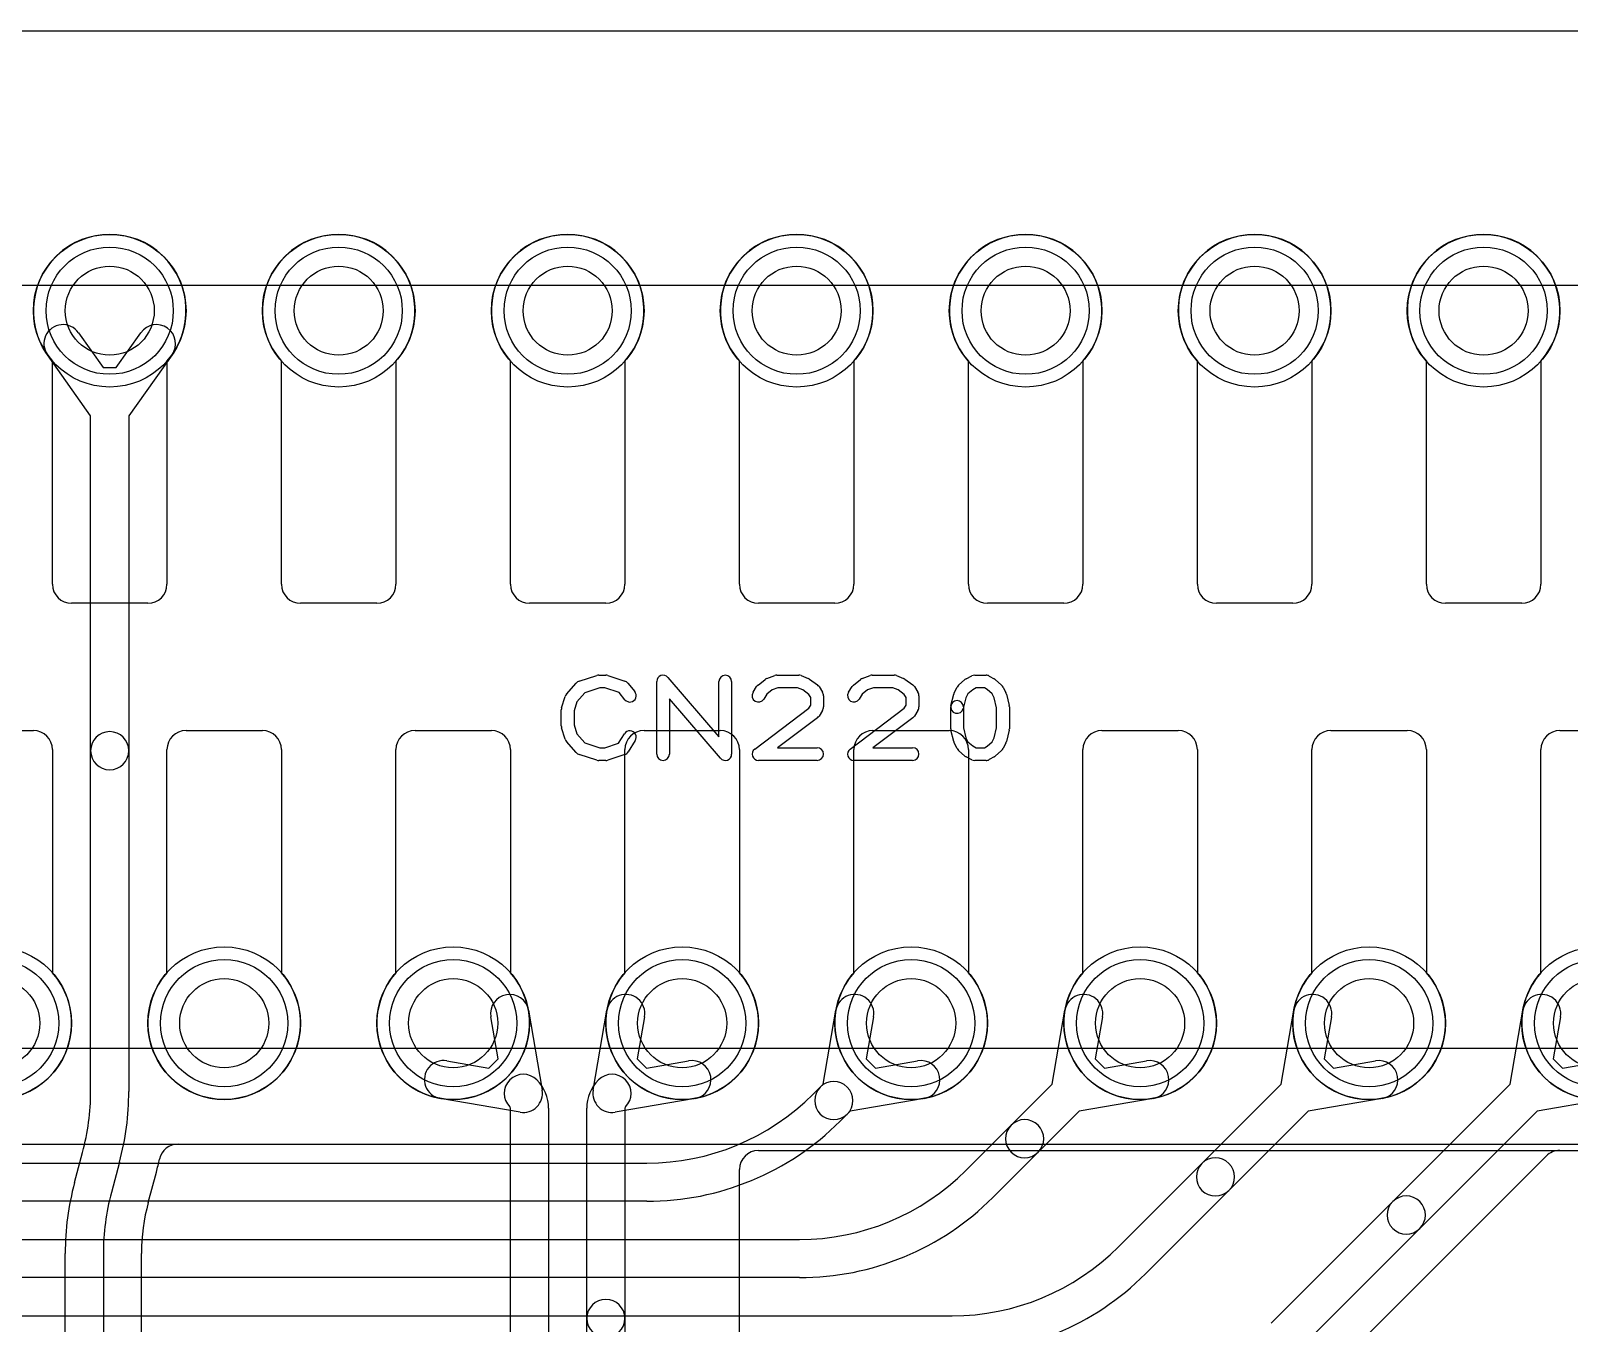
# Model space of a CAD drawing. Extents: x 0 to 20.5, y -6 to 27.
# Drawn here: x 6.99 to 13.04, y 21.92 to 27 of the extents above; entities that cross this region are included whole.
import ezdxf

# ---------------------------------------------------------------- set-up
doc = ezdxf.new("R2010")
doc.units = 0
for name, color, linetype in [('Hole', 1, 'CONTINUOUS'), ('L1', 3, 'CONTINUOUS'), ('L2', 3, 'CONTINUOUS'), ('L3', 3, 'CONTINUOUS'), ('L4', 3, 'CONTINUOUS'), ('Outline', 7, 'CONTINUOUS'), ('PartsArea-A', 111, 'CONTINUOUS'), ('PartsArea-B', 111, 'CONTINUOUS'), ('PartsSilk-A', 221, 'CONTINUOUS'), ('Resist-A', 2, 'CONTINUOUS'), ('Resist-B', 2, 'CONTINUOUS')]:
    doc.layers.add(name, color=color, linetype=linetype)

msp = doc.modelspace()

# ---------------------------------------------------------------- linework, layer by layer
at = {"layer": 'Hole'}
for centre in [(7.3, 25.9), (8.2, 25.9), (9.1, 25.9), (10, 25.9), (10.9, 25.9), (11.8, 25.9), (12.7, 25.9), (6.85, 23.1), (7.75, 23.1), (8.65, 23.1), (9.55, 23.1), (10.45, 23.1), (11.35, 23.1), (12.25, 23.1), (13.15, 23.1)]:
    msp.add_circle(centre, 0.175, dxfattribs=at)
at = {"layer": 'L1'}
for p, q in [((7.075, 24.825), (7.075, 25.70157)), ((7.525, 25.70157), (7.525, 24.825)), ((7.975, 24.825), (7.975, 25.70157)), ((8.425, 25.70157), (8.425, 24.825)), ((8.875, 24.825), (8.875, 25.70157)), ((9.325, 25.70157), (9.325, 24.825)), ((9.775, 24.825), (9.775, 25.70157)), ((10.225, 25.70157), (10.225, 24.825)), ((10.675, 24.825), (10.675, 25.70157)), ((11.125, 25.70157), (11.125, 24.825)), ((11.575, 24.825), (11.575, 25.70157)), ((12.025, 25.70157), (12.025, 24.825)), ((12.475, 24.825), (12.475, 25.70157)), ((12.925, 25.70157), (12.925, 24.825)), ((7.45, 24.75), (7.15, 24.75)), ((8.35, 24.75), (8.05, 24.75)), ((9.25, 24.75), (8.95, 24.75)), ((10.15, 24.75), (9.85, 24.75)), ((11.05, 24.75), (10.75, 24.75)), ((11.95, 24.75), (11.65, 24.75)), ((12.85, 24.75), (12.55, 24.75)), ((6.7, 24.25), (7, 24.25)), ((7.6, 24.25), (7.9, 24.25)), ((8.5, 24.25), (8.8, 24.25)), ((9.4, 24.25), (9.7, 24.25)), ((10.3, 24.25), (10.6, 24.25)), ((11.2, 24.25), (11.5, 24.25)), ((12.1, 24.25), (12.4, 24.25)), ((13, 24.25), (13.3, 24.25)), ((7.075, 24.175), (7.075, 23.29843)), ((7.525, 23.29843), (7.525, 24.175)), ((7.975, 24.175), (7.975, 23.29843)), ((8.425, 23.29843), (8.425, 24.175)), ((8.875, 24.175), (8.875, 23.29843)), ((9.325, 23.29843), (9.325, 24.175)), ((9.775, 24.175), (9.775, 23.29843)), ((10.225, 23.29843), (10.225, 24.175)), ((10.675, 24.175), (10.675, 23.29843)), ((11.125, 23.29843), (11.125, 24.175)), ((11.575, 24.175), (11.575, 23.29843)), ((12.025, 23.29843), (12.025, 24.175)), ((12.475, 24.175), (12.475, 23.29843)), ((12.925, 23.29843), (12.925, 24.175)), ((8.82632, 22.95989), (8.79783, 23.12544)), ((8.94565, 23.15088), (8.99967, 22.83696)), ((9.20033, 22.83696), (9.25435, 23.15088)), ((9.40217, 23.12544), (9.37368, 22.95989)), ((8.62456, 22.95217), (8.79011, 22.92368)), ((8.79011, 22.92368), (8.82632, 22.95989)), ((9.37368, 22.95989), (9.40989, 22.92368)), ((9.40989, 22.92368), (9.57544, 22.95217)), ((8.91304, 22.75033), (8.59912, 22.80435)), ((9.60088, 22.80435), (9.28696, 22.75033)), ((8.875, 21.66391), (8.875, 22.76573)), ((9.025, 22.76571), (9.025, 21.66391)), ((9.175, 21.93978), (9.175, 22.76571)), ((9.325, 22.76573), (9.325, 21.93978)), ((9.85001, 22.6), (14.04999, 22.6)), ((9.77504, 19.725), (9.77504, 22.52503)), ((9.175, 21.13306), (9.175, 21.93978)), ((9.325, 21.93978), (9.325, 21.13306))]:
    msp.add_line(p, q, dxfattribs=at)
for centre in [(7.3, 25.9), (8.2, 25.9), (9.1, 25.9), (10, 25.9), (10.9, 25.9), (11.8, 25.9), (12.7, 25.9), (6.85, 23.1), (7.75, 23.1), (8.65, 23.1), (9.55, 23.1), (10.45, 23.1), (11.35, 23.1), (12.25, 23.1), (13.15, 23.1)]:
    msp.add_circle(centre, 0.3, dxfattribs=at)
for centre, radius, start, end in [((7.3, 25.9), 0.3, -41.409429, -138.590571), ((8.2, 25.9), 0.3, -41.409429, -138.590571), ((9.1, 25.9), 0.3, -41.409429, -138.590571), ((10, 25.9), 0.3, -41.409429, -138.590571), ((10.9, 25.9), 0.3, -41.409429, -138.590571), ((11.8, 25.9), 0.3, -41.409429, -138.590571), ((12.7, 25.9), 0.3, -41.409429, -138.590571), ((7.15, 24.825), 0.075, 180, -90), ((7.45, 24.825), 0.075, -90, 0), ((8.05, 24.825), 0.075, 180, -90), ((8.35, 24.825), 0.075, -90, 0), ((8.95, 24.825), 0.075, 180, -90), ((9.25, 24.825), 0.075, -90, 0), ((9.85, 24.825), 0.075, 180, -90), ((10.15, 24.825), 0.075, -90, 0), ((10.75, 24.825), 0.075, 180, -90), ((11.05, 24.825), 0.075, -90, 0), ((11.65, 24.825), 0.075, 180, -90), ((11.95, 24.825), 0.075, -90, 0), ((12.55, 24.825), 0.075, 180, -90), ((12.85, 24.825), 0.075, -90, 0), ((7, 24.175), 0.075, 0, 90), ((7.6, 24.175), 0.075, 90, 180), ((7.9, 24.175), 0.075, 0, 90), ((8.5, 24.175), 0.075, 90, 180), ((8.8, 24.175), 0.075, 0, 90), ((9.4, 24.175), 0.075, 90, 180), ((9.7, 24.175), 0.075, 0, 90), ((10.3, 24.175), 0.075, 90, 180), ((10.6, 24.175), 0.075, 0, 90), ((11.2, 24.175), 0.075, 90, 180), ((11.5, 24.175), 0.075, 0, 90), ((12.1, 24.175), 0.075, 90, 180), ((12.4, 24.175), 0.075, 0, 90), ((13, 24.175), 0.075, 90, 180), ((6.85, 23.1), 0.3, 138.590571, 41.409429), ((7.75, 23.1), 0.3, 138.590571, 41.409429), ((8.65, 23.1), 0.3, 138.590571, 41.409429), ((9.55, 23.1), 0.3, 138.590571, 41.409429), ((10.45, 23.1), 0.3, 138.590571, 41.409429), ((11.35, 23.1), 0.3, 138.590571, 41.409429), ((12.25, 23.1), 0.3, 138.590571, 41.409429), ((13.15, 23.1), 0.3, 138.590571, 41.409429), ((8.87174, 23.13816), 0.075, 9.765013, -170.236052), ((9.32826, 23.13816), 0.075, -9.765013, 170.236052), ((8.61184, 22.87826), 0.075, 80.234987, -99.763948), ((9.58816, 22.87826), 0.075, -80.234987, 99.763948), ((8.92576, 22.82424), 0.075, 45, -135), ((8.86725, 22.76573), 0.15775, -0.007264, 45), ((9.33275, 22.76573), 0.15775, 135, -179.992736), ((9.27423, 22.82425), 0.075, -45, 135), ((8.92576, 22.82424), 0.075, -99.765013, 9.765013), ((9.27424, 22.82424), 0.075, 170.234987, -80.234987), ((8.86725, 22.76573), 0.00775, 0, 45), ((9.33275, 22.76573), 0.00775, 135, 180), ((9.85001, 22.52503), 0.07497, 90, 180), ((9.25, 21.93978), 0.075, 0, 180), ((9.25, 21.93978), 0.075, 180, 0)]:
    msp.add_arc(centre, radius, start, end, dxfattribs=at)
at = {"layer": 'L2'}
for p, q in [((7.17749, 25.81345), (7.2744, 25.67625)), ((7.3256, 25.67625), (7.42251, 25.81345)), ((7.225, 25.48619), (7.05497, 25.72691)), ((7.54503, 25.72691), (7.375, 25.48619)), ((7.2744, 25.67625), (7.3256, 25.67625)), ((7.225, 24.17083), (7.225, 25.48619)), ((7.375, 25.48619), (7.375, 24.17083)), ((7.225, 22.83165), (7.225, 24.17083)), ((7.375, 24.17083), (7.375, 22.83165)), ((7.56913, 22.62496), (16.64649, 22.62496)), ((7.16162, 22.47335), (7.19349, 22.59226)), ((7.33838, 22.55344), (7.30651, 22.43453)), ((7.45144, 22.3957), (7.4833, 22.51461)), ((7.125, 21.09356), (7.125, 22.19514)), ((7.275, 22.19514), (7.275, 21.09356)), ((7.42504, 21.22501), (7.42504, 22.19514))]:
    msp.add_line(p, q, dxfattribs=at)
msp.add_circle((7.3, 25.9), 0.3, dxfattribs=at)
for centre, radius, start, end in [((7.11623, 25.77018), 0.075, 35.234848, -144.764686), ((7.48377, 25.77018), 0.075, -35.234848, 144.764686), ((7.3, 24.17083), 0.075, 0, 180), ((7.3, 24.17083), 0.075, 180, 0), ((6.3, 22.83165), 0.925, -14.998808, 0), ((6.3, 22.83165), 1.075, -14.998812, 0), ((7.56913, 22.54999), 0.07497, 90, 167.489429), ((6.3, 22.83165), 1.22504, -14.998903, -12.513081), ((8.2, 22.19514), 1.075, 165.001188, 180), ((8.2, 22.19514), 0.925, 165.001116, 180), ((8.2, 22.19514), 0.77496, 165.001146, 180)]:
    msp.add_arc(centre, radius, start, end, dxfattribs=at)
at = {"layer": 'L3'}
msp.add_line((1.17497, 22.62496), (18.82503, 22.62496), dxfattribs=at)
at = {"layer": 'L4'}
for p, q in [((7.075, 24.825), (7.075, 25.70157)), ((7.525, 25.70157), (7.525, 24.825)), ((7.975, 24.825), (7.975, 25.70157)), ((8.425, 25.70157), (8.425, 24.825)), ((8.875, 24.825), (8.875, 25.70157)), ((9.325, 25.70157), (9.325, 24.825)), ((9.775, 24.825), (9.775, 25.70157)), ((10.225, 25.70157), (10.225, 24.825)), ((10.675, 24.825), (10.675, 25.70157)), ((11.125, 25.70157), (11.125, 24.825)), ((11.575, 24.825), (11.575, 25.70157)), ((12.025, 25.70157), (12.025, 24.825)), ((12.475, 24.825), (12.475, 25.70157)), ((12.925, 25.70157), (12.925, 24.825)), ((7.45, 24.75), (7.15, 24.75)), ((8.35, 24.75), (8.05, 24.75)), ((9.25, 24.75), (8.95, 24.75)), ((10.15, 24.75), (9.85, 24.75)), ((11.05, 24.75), (10.75, 24.75)), ((11.95, 24.75), (11.65, 24.75)), ((12.85, 24.75), (12.55, 24.75)), ((6.7, 24.25), (7, 24.25)), ((7.6, 24.25), (7.9, 24.25)), ((8.5, 24.25), (8.8, 24.25)), ((9.4, 24.25), (9.7, 24.25)), ((10.3, 24.25), (10.6, 24.25)), ((11.2, 24.25), (11.5, 24.25)), ((12.1, 24.25), (12.4, 24.25)), ((13, 24.25), (13.3, 24.25)), ((7.075, 24.175), (7.075, 23.29843)), ((7.525, 23.29843), (7.525, 24.175)), ((7.975, 24.175), (7.975, 23.29843)), ((8.425, 23.29843), (8.425, 24.175)), ((8.875, 24.175), (8.875, 23.29843)), ((9.325, 23.29843), (9.325, 24.175)), ((9.775, 24.175), (9.775, 23.29843)), ((10.225, 23.29843), (10.225, 24.175)), ((10.675, 24.175), (10.675, 23.29843)), ((11.125, 23.29843), (11.125, 24.175)), ((11.575, 24.175), (11.575, 23.29843)), ((12.025, 23.29843), (12.025, 24.175)), ((12.475, 24.175), (12.475, 23.29843)), ((12.925, 23.29843), (12.925, 24.175)), ((10.10437, 22.86043), (10.15435, 23.15088)), ((10.30217, 23.12544), (10.27368, 22.95989)), ((11.00437, 22.86043), (11.05435, 23.15088)), ((11.20217, 23.12544), (11.17368, 22.95989)), ((11.90437, 22.86043), (11.95435, 23.15088)), ((12.10217, 23.12544), (12.07368, 22.95989)), ((12.80437, 22.86043), (12.85435, 23.15088)), ((13.00217, 23.12544), (12.97368, 22.95989)), ((10.27368, 22.95989), (10.30989, 22.92368)), ((10.30989, 22.92368), (10.47544, 22.95217)), ((11.17368, 22.95989), (11.20989, 22.92368)), ((11.20989, 22.92368), (11.37544, 22.95217)), ((12.07368, 22.95989), (12.10989, 22.92368)), ((12.10989, 22.92368), (12.27544, 22.95217)), ((12.97368, 22.95989), (13.00989, 22.92368)), ((13.00989, 22.92368), (13.17544, 22.95217)), ((10.09303, 22.84909), (10.10437, 22.86043)), ((10.84303, 22.69909), (11.00437, 22.86043)), ((11.59303, 22.54909), (11.90437, 22.86043)), ((12.34303, 22.39909), (12.80437, 22.86043)), ((10.06486, 22.82092), (10.09303, 22.84909)), ((10.50088, 22.80435), (10.21043, 22.75437)), ((11.40088, 22.80435), (11.11043, 22.75437)), ((12.30088, 22.80435), (12.01043, 22.75437)), ((13.20088, 22.80435), (12.91043, 22.75437)), ((10.19909, 22.74303), (10.17092, 22.71485)), ((10.21043, 22.75437), (10.19909, 22.74303)), ((11.11043, 22.75437), (10.94909, 22.59303)), ((12.01043, 22.75437), (11.69909, 22.44303)), ((12.91043, 22.75437), (12.44909, 22.29303)), ((10.66486, 22.52092), (10.84303, 22.69909)), ((10.94909, 22.59303), (10.77092, 22.41485)), ((12.07701, 21.70877), (12.94628, 22.57803)), ((12.99931, 22.6), (15.69471, 22.6)), ((6.77702, 22.55), (9.41079, 22.55)), ((11.26485, 22.22093), (11.59303, 22.54909)), ((11.69909, 22.44303), (11.37092, 22.11486)), ((9.41079, 22.4), (6.77702, 22.4)), ((11.86485, 21.92093), (12.34303, 22.39909)), ((12.44909, 22.29303), (11.97092, 21.81486)), ((6.77709, 22.25), (10.01079, 22.25)), ((10.01079, 22.1), (6.77709, 22.1)), ((6.77719, 21.95), (10.61079, 21.95))]:
    msp.add_line(p, q, dxfattribs=at)
for centre in [(7.3, 25.9), (8.2, 25.9), (9.1, 25.9), (10, 25.9), (10.9, 25.9), (11.8, 25.9), (12.7, 25.9), (6.85, 23.1), (7.75, 23.1), (8.65, 23.1), (9.55, 23.1), (10.45, 23.1), (11.35, 23.1), (12.25, 23.1), (13.15, 23.1)]:
    msp.add_circle(centre, 0.3, dxfattribs=at)
for centre, radius, start, end in [((7.3, 25.9), 0.3, -41.409429, -138.590571), ((8.2, 25.9), 0.3, -41.409429, -138.590571), ((9.1, 25.9), 0.3, -41.409429, -138.590571), ((10, 25.9), 0.3, -41.409429, -138.590571), ((10.9, 25.9), 0.3, -41.409429, -138.590571), ((11.8, 25.9), 0.3, -41.409429, -138.590571), ((12.7, 25.9), 0.3, -41.409429, -138.590571), ((7.15, 24.825), 0.075, 180, -90), ((7.45, 24.825), 0.075, -90, 0), ((8.05, 24.825), 0.075, 180, -90), ((8.35, 24.825), 0.075, -90, 0), ((8.95, 24.825), 0.075, 180, -90), ((9.25, 24.825), 0.075, -90, 0), ((9.85, 24.825), 0.075, 180, -90), ((10.15, 24.825), 0.075, -90, 0), ((10.75, 24.825), 0.075, 180, -90), ((11.05, 24.825), 0.075, -90, 0), ((11.65, 24.825), 0.075, 180, -90), ((11.95, 24.825), 0.075, -90, 0), ((12.55, 24.825), 0.075, 180, -90), ((12.85, 24.825), 0.075, -90, 0), ((7, 24.175), 0.075, 0, 90), ((7.6, 24.175), 0.075, 90, 180), ((7.9, 24.175), 0.075, 0, 90), ((8.5, 24.175), 0.075, 90, 180), ((8.8, 24.175), 0.075, 0, 90), ((9.4, 24.175), 0.075, 90, 180), ((9.7, 24.175), 0.075, 0, 90), ((10.3, 24.175), 0.075, 90, 180), ((10.6, 24.175), 0.075, 0, 90), ((11.2, 24.175), 0.075, 90, 180), ((11.5, 24.175), 0.075, 0, 90), ((12.1, 24.175), 0.075, 90, 180), ((12.4, 24.175), 0.075, 0, 90), ((13, 24.175), 0.075, 90, 180), ((6.85, 23.1), 0.3, 138.590571, 41.409429), ((7.75, 23.1), 0.3, 138.590571, 41.409429), ((8.65, 23.1), 0.3, 138.590571, 41.409429), ((9.55, 23.1), 0.3, 138.590571, 41.409429), ((10.45, 23.1), 0.3, 138.590571, 41.409429), ((11.35, 23.1), 0.3, 138.590571, 41.409429), ((12.25, 23.1), 0.3, 138.590571, 41.409429), ((13.15, 23.1), 0.3, 138.590571, 41.409429), ((10.22826, 23.13816), 0.075, -9.765013, 170.236052), ((11.12826, 23.13816), 0.075, -9.765013, 170.236052), ((12.02826, 23.13816), 0.075, -9.765013, 170.236052), ((12.92826, 23.13816), 0.075, -9.765013, 170.236052), ((10.48816, 22.87826), 0.075, -80.234987, 99.763948), ((11.38816, 22.87826), 0.075, -80.234987, 99.763948), ((12.28816, 22.87826), 0.075, -80.234987, 99.763948), ((10.14606, 22.79606), 0.075, -45, 135), ((9.41079, 23.475), 0.925, -90, -45.000438), ((10.14606, 22.79606), 0.075, 135, -45), ((9.41079, 23.475), 1.075, -90, -45.000754), ((10.89606, 22.64606), 0.075, 135, -45), ((10.89606, 22.64606), 0.075, -45, 135), ((11.64606, 22.49606), 0.075, -45, 135), ((12.99931, 22.525), 0.075, 90, 135), ((10.01079, 23.175), 0.925, -90, -45.000438), ((11.64606, 22.49606), 0.075, 135, -45), ((10.01079, 23.175), 1.075, -90, -45.000754), ((12.39606, 22.34606), 0.075, 135, -45), ((12.39606, 22.34606), 0.075, -45, 135), ((10.61078, 22.875), 0.925, -89.999381, -45), ((10.61078, 22.875), 1.075, -89.999467, -45)]:
    msp.add_arc(centre, radius, start, end, dxfattribs=at)
at = {"layer": 'Outline'}
msp.add_line((5.7, 27), (14.3, 27), dxfattribs=at)
at = {"layer": 'PartsArea-A'}
msp.add_line((1, 27), (19, 27), dxfattribs=at)
at = {"layer": 'PartsArea-B'}
msp.add_line((1, 27), (19, 27), dxfattribs=at)
at = {"layer": 'PartsSilk-A'}
for p, q in [((9.09508, 24.39239), (9.13397, 24.43683)), ((9.14516, 24.44418), (9.2146, 24.4664)), ((9.22222, 24.46759), (9.25, 24.46759)), ((9.2579, 24.46631), (9.32457, 24.44409)), ((9.33588, 24.43637), (9.36365, 24.40304)), ((9.45, 24.15741), (9.45, 24.44259)), ((9.49398, 24.45886), (9.69444, 24.22499)), ((9.69444, 24.22499), (9.69444, 24.44259)), ((9.74444, 24.44259), (9.74444, 24.15741)), ((9.84827, 24.42878), (9.87605, 24.451)), ((9.88313, 24.45497), (9.91368, 24.46608)), ((9.92222, 24.46759), (10.00833, 24.46759)), ((10.01761, 24.4658), (10.04539, 24.45469)), ((10.05081, 24.4517), (10.08137, 24.42948)), ((10.22327, 24.42878), (10.25105, 24.451)), ((10.25813, 24.45497), (10.28868, 24.46608)), ((10.29722, 24.46759), (10.38333, 24.46759)), ((10.39261, 24.4658), (10.42039, 24.45469)), ((10.42581, 24.4517), (10.45637, 24.42948)), ((10.63617, 24.42795), (10.66117, 24.45017)), ((10.6666, 24.45384), (10.68882, 24.46495)), ((10.7, 24.46759), (10.74444, 24.46759)), ((10.75684, 24.4643), (10.77629, 24.45319)), ((10.7805, 24.45017), (10.8055, 24.42795)), ((9.07614, 24.33894), (9.09003, 24.38339)), ((9.16702, 24.39868), (9.13618, 24.36344)), ((9.22612, 24.41759), (9.16702, 24.39868)), ((9.24594, 24.41759), (9.22612, 24.41759)), ((9.30202, 24.3989), (9.24594, 24.41759)), ((9.32523, 24.37104), (9.30202, 24.3989)), ((9.70046, 24.14114), (9.5, 24.37501)), ((9.5, 24.37501), (9.5, 24.15741)), ((9.8288, 24.40029), (9.84269, 24.42251)), ((9.88283, 24.3924), (9.8712, 24.37379)), ((9.90408, 24.40939), (9.88283, 24.3924)), ((9.92662, 24.41759), (9.90408, 24.40939)), ((10.00352, 24.41759), (9.92662, 24.41759)), ((10.02393, 24.40943), (10.00352, 24.41759)), ((10.04804, 24.39189), (10.02393, 24.40943)), ((10.05556, 24.37987), (10.04804, 24.39189)), ((10.05556, 24.34976), (10.05556, 24.37987)), ((10.08787, 24.42251), (10.10176, 24.40029)), ((10.10556, 24.38704), (10.10556, 24.34259)), ((10.2038, 24.40029), (10.21769, 24.42251)), ((10.25783, 24.3924), (10.2462, 24.37379)), ((10.27908, 24.40939), (10.25783, 24.3924)), ((10.30162, 24.41759), (10.27908, 24.40939)), ((10.37852, 24.41759), (10.30162, 24.41759)), ((10.39893, 24.40943), (10.37852, 24.41759)), ((10.42304, 24.39189), (10.39893, 24.40943)), ((10.43056, 24.37987), (10.42304, 24.39189)), ((10.43056, 24.34976), (10.43056, 24.37987)), ((10.46287, 24.42251), (10.47676, 24.40029)), ((10.48056, 24.38704), (10.48056, 24.34259)), ((10.60631, 24.34865), (10.61742, 24.3931)), ((10.61931, 24.39822), (10.63042, 24.42044)), ((10.66526, 24.37831), (10.65481, 24.33653)), ((10.67299, 24.39377), (10.66526, 24.37831)), ((10.69192, 24.4106), (10.67299, 24.39377)), ((10.7059, 24.41759), (10.69192, 24.4106)), ((10.7378, 24.41759), (10.7059, 24.41759)), ((10.74923, 24.41106), (10.7378, 24.41759)), ((10.76868, 24.39377), (10.74923, 24.41106)), ((10.77641, 24.37831), (10.76868, 24.39377)), ((10.78611, 24.33951), (10.77641, 24.37831)), ((10.81125, 24.42044), (10.82236, 24.39822)), ((10.82425, 24.3931), (10.83536, 24.34865)), ((9.075, 24.26852), (9.075, 24.33148)), ((9.13618, 24.36344), (9.125, 24.32766)), ((9.125, 24.32766), (9.125, 24.27234)), ((9.83497, 24.17739), (10.04793, 24.33756)), ((10.04793, 24.33756), (10.05556, 24.34976)), ((10.10176, 24.32934), (10.08787, 24.30712)), ((10.20997, 24.17739), (10.42293, 24.33756)), ((10.42293, 24.33756), (10.43056, 24.34976)), ((10.47676, 24.32934), (10.46287, 24.30712)), ((10.60556, 24.25741), (10.60556, 24.34259)), ((10.65556, 24.34259), (10.65556, 24.26049)), ((10.78611, 24.26049), (10.78611, 24.33951)), ((10.83611, 24.34259), (10.83611, 24.25741)), ((9.09003, 24.21661), (9.07614, 24.26106)), ((9.125, 24.27234), (9.13618, 24.23656)), ((10.0817, 24.30039), (9.92483, 24.18241)), ((10.4567, 24.30039), (10.29983, 24.18241)), ((10.61742, 24.2069), (10.60631, 24.25135)), ((10.65556, 24.26049), (10.66526, 24.22169)), ((10.77641, 24.22169), (10.78611, 24.26049)), ((10.83536, 24.25135), (10.82425, 24.2069)), ((9.13397, 24.16317), (9.09508, 24.20761)), ((9.13618, 24.23656), (9.16702, 24.20132)), ((9.16702, 24.20132), (9.22612, 24.18241)), ((9.24594, 24.18241), (9.30023, 24.2005)), ((9.30023, 24.2005), (9.32324, 24.23732)), ((9.36564, 24.21082), (9.33787, 24.16638)), ((10.63042, 24.17956), (10.61931, 24.20178)), ((10.66526, 24.22169), (10.67299, 24.20623)), ((10.67299, 24.20623), (10.69192, 24.1894)), ((10.69192, 24.1894), (10.7059, 24.18241)), ((10.7378, 24.18241), (10.74923, 24.18894)), ((10.74923, 24.18894), (10.76868, 24.20623)), ((10.76868, 24.20623), (10.77641, 24.22169)), ((10.82236, 24.20178), (10.81125, 24.17956)), ((9.2146, 24.1336), (9.14516, 24.15582)), ((9.25, 24.13241), (9.22222, 24.13241)), ((9.22612, 24.18241), (9.24594, 24.18241)), ((9.32457, 24.15591), (9.2579, 24.13369)), ((10.08056, 24.13241), (9.85, 24.13241)), ((9.92483, 24.18241), (10.08056, 24.18241)), ((10.45556, 24.13241), (10.225, 24.13241)), ((10.29983, 24.18241), (10.45556, 24.18241)), ((10.66117, 24.14983), (10.63617, 24.17205)), ((10.68882, 24.13505), (10.6666, 24.14616)), ((10.74444, 24.13241), (10.7, 24.13241)), ((10.7059, 24.18241), (10.7378, 24.18241)), ((10.77629, 24.14681), (10.75684, 24.1357)), ((10.8055, 24.17205), (10.7805, 24.14983))]:
    msp.add_line(p, q, dxfattribs=at)
for centre, start, end in [((9.15278, 24.42037), 107.746418, 138.811918), ((9.22222, 24.44259), 90, 107.746418), ((9.25, 24.44259), 71.579545, 90), ((9.31667, 24.42037), 39.790899, 71.579545), ((9.475, 24.44259), 40.603781, 180), ((9.71944, 24.44259), 0, 180), ((9.89167, 24.43148), 109.97919, 128.654777), ((9.92222, 24.44259), 90, 109.984612), ((10.00833, 24.44259), 68.207103, 90), ((10.03611, 24.43148), 53.982737, 68.202147), ((10.06667, 24.40926), 32.005383, 53.979316), ((10.26667, 24.43148), 109.97919, 128.654777), ((10.29722, 24.44259), 90, 109.984612), ((10.38333, 24.44259), 68.207103, 90), ((10.41111, 24.43148), 53.982737, 68.202147), ((10.44167, 24.40926), 32.005383, 53.979316), ((10.67778, 24.43148), 116.565051, 131.62783), ((10.7, 24.44259), 90, 116.565051), ((10.74444, 24.44259), 60.266489, 90), ((10.76389, 24.43148), 48.372169, 60.266489), ((9.11389, 24.37593), 138.811918, 162.637772), ((9.34444, 24.38704), -140.209101, 39.800498), ((9.85, 24.38704), 147.994617, -32.010019), ((9.86389, 24.40926), 128.666967, 147.989981), ((10.08056, 24.38704), 0, 32.010019), ((10.225, 24.38704), 147.994617, -32.010019), ((10.23889, 24.40926), 128.666967, 147.989981), ((10.45556, 24.38704), 0, 32.010019), ((10.64167, 24.38704), 153.434949, 165.969316), ((10.65278, 24.40926), 131.627831, 153.434949), ((10.78889, 24.40926), 26.565051, 48.37217), ((10.8, 24.38704), 14.030684, 26.565051), ((9.1, 24.33148), 162.637772, 180), ((10.08056, 24.34259), -32.005383, 0), ((10.45556, 24.34259), -32.005383, 0), ((10.63056, 24.34259), 0, 180), ((10.63056, 24.34259), 165.969316, -14.03321), ((10.81111, 24.34259), 0, 14.030684), ((9.1, 24.26852), 180, -162.637772), ((9.34444, 24.22407), -32.005383, 147.999253), ((10.06667, 24.32037), -53.047603, -32.010019), ((10.44167, 24.32037), -53.047603, -32.010019), ((10.63056, 24.25741), 180, -165.969316), ((10.81111, 24.25741), -14.030684, 0), ((9.11389, 24.22407), -162.637772, -138.811918), ((10.64167, 24.21296), -165.969316, -153.434949), ((10.8, 24.21296), -26.565051, -14.030684), ((9.15278, 24.17963), -138.811918, -107.746418), ((9.22222, 24.15741), -107.746418, -90), ((9.25, 24.15741), -90, -71.579545), ((9.31667, 24.17963), -71.579545, -32.005383), ((9.475, 24.15741), 180, 0), ((9.71944, 24.15741), -139.396219, 0), ((9.85, 24.15741), 126.952397, -90), ((10.08056, 24.15741), -90, 90), ((10.225, 24.15741), 126.952397, -90), ((10.45556, 24.15741), -90, 90), ((10.65278, 24.19074), -153.434949, -131.62783), ((10.67778, 24.16852), -131.627831, -116.565051), ((10.7, 24.15741), -116.565051, -90), ((10.74444, 24.15741), -90, -60.266489), ((10.76389, 24.16852), -60.266489, -48.37217), ((10.78889, 24.19074), -48.372169, -26.565051)]:
    msp.add_arc(centre, 0.025, start, end, dxfattribs=at)
at = {"layer": 'Resist-A'}
for p, q in [((3.075, 26), (16.925, 26)), ((16.925, 23), (3.075, 23))]:
    msp.add_line(p, q, dxfattribs=at)
for centre in [(7.3, 25.9), (8.2, 25.9), (9.1, 25.9), (10, 25.9), (10.9, 25.9), (11.8, 25.9), (12.7, 25.9), (6.85, 23.1), (7.75, 23.1), (8.65, 23.1), (9.55, 23.1), (10.45, 23.1), (11.35, 23.1), (12.25, 23.1), (13.15, 23.1)]:
    msp.add_circle(centre, 0.25, dxfattribs=at)
at = {"layer": 'Resist-B'}
for p, q in [((3.075, 26), (16.925, 26)), ((16.925, 23), (3.075, 23))]:
    msp.add_line(p, q, dxfattribs=at)
for centre in [(7.3, 25.9), (8.2, 25.9), (9.1, 25.9), (10, 25.9), (10.9, 25.9), (11.8, 25.9), (12.7, 25.9), (6.85, 23.1), (7.75, 23.1), (8.65, 23.1), (9.55, 23.1), (10.45, 23.1), (11.35, 23.1), (12.25, 23.1), (13.15, 23.1)]:
    msp.add_circle(centre, 0.25, dxfattribs=at)

doc.saveas('drawing.dxf')
